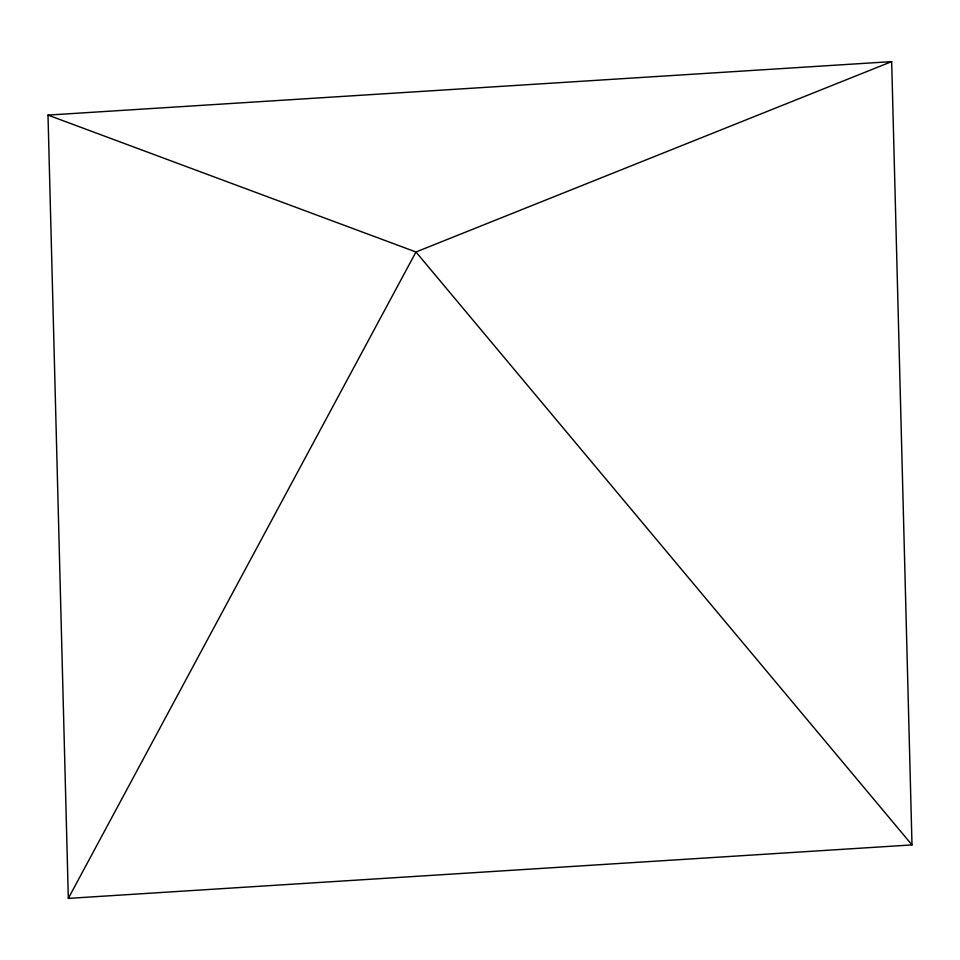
<?xml version="1.0" encoding="UTF-8"?>
<svg xmlns="http://www.w3.org/2000/svg" width="960" height="960" viewBox="0 0 960 960"><rect width="100%" height="100%" fill="white"/><g stroke="black" fill="none" stroke-linecap="round" stroke-linejoin="round"><path stroke-width="1.44" d="M68.328 898.392L415.968 251.988L891.672 61.608L912 844.908L68.328 898.392L48 115.092L891.672 61.608M48 115.092L415.968 251.988L912 844.908"/></g></svg>
